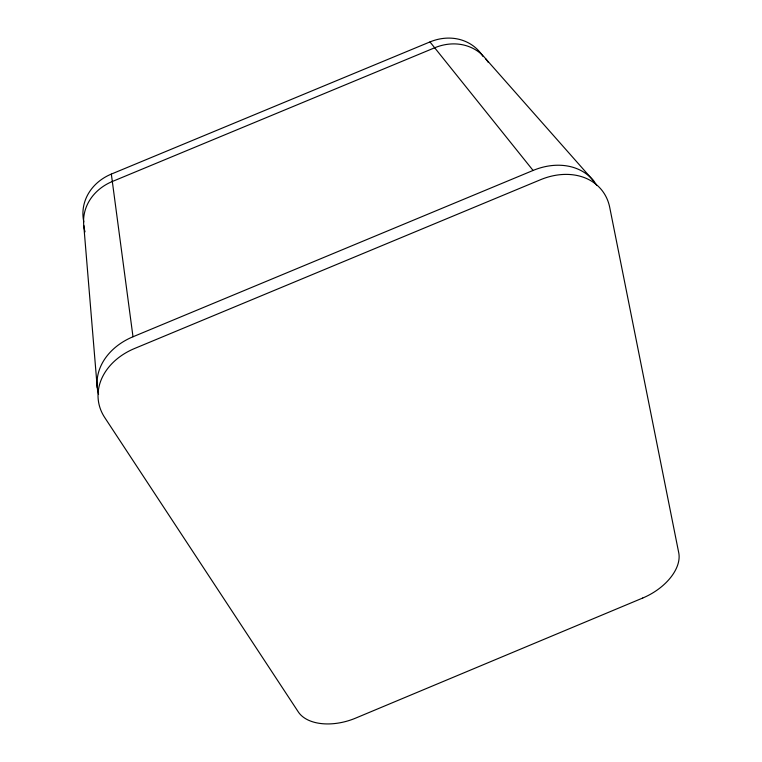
<?xml version="1.0" encoding="UTF-8"?>
<svg xmlns="http://www.w3.org/2000/svg" width="762" height="762" viewBox="0 0 762 762"><rect width="100%" height="100%" fill="white"/><g stroke="black" fill="none" stroke-linecap="round" stroke-linejoin="round"><path stroke-width="1.14" d="M83.849 221.98A49.892 43.834 1 0 1 111.338 174.088L429.978 41.929A49.835 43.663 -47 0 1 482.956 56.369M98.574 394.297A62.046 49.187 -7.5 0 1 132.998 336.766L533.086 170.45A61.951 48.949 -38.6 0 1 596.57 185.128M485.632 58.703L593.808 181.127M429.978 41.929L533.086 170.45M111.338 174.088L132.998 336.766M83.782 225.457L97.241 387.648M85.02 231.867A50.444 44.139 0.4 0 1 112.328 181.499L434.683 47.787A50.387 43.958 -46.4 0 1 488.166 62.265M642.709 598.037L355.616 718.128A46.777 28.48 -17.8 0 1 298.275 711.879L104.718 417.528A62.922 49.482 -7.9 0 1 134.56 348.501L540.525 179.718A62.827 49.235 -38.2 0 1 609.724 207.407L678.742 552.793A46.682 28.394 -28.1 0 1 642.709 598.037"/></g></svg>
